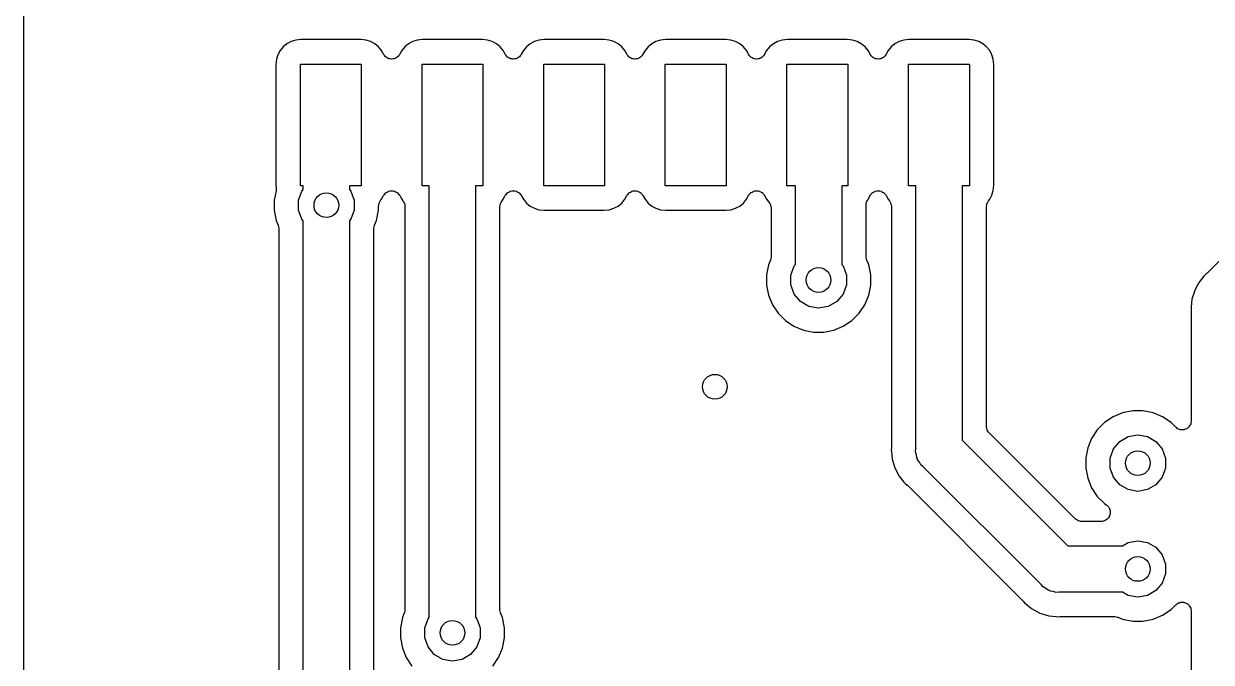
# Model space of a CAD drawing. Extents: x 91.4 to 190.2, y -113.9 to -59.9.
# Drawn here: x 91.39 to 110.92, y -89.6 to -79.11 of the extents above; entities that cross this region are included whole.
import ezdxf

# ---------------------------------------------------------------- set-up
doc = ezdxf.new("R2010")
doc.units = 0
doc.header["$MEASUREMENT"] = 0
doc.layers.add('BLACK', color=7, linetype='CONTINUOUS')

msp = doc.modelspace()

# ---------------------------------------------------------------- linework, layer by layer
at = {"layer": 'BLACK', "linetype": 'CONTINUOUS'}
for p, q in [((91.39, -94.1997), (91.39, -60.87)), ((95.7167, -79.4358), (95.6558, -79.4858)), ((95.7862, -79.3987), (95.7167, -79.4358)), ((95.8616, -79.3758), (95.7862, -79.3987)), ((95.9474, -79.3673), (95.8616, -79.3758)), ((96.9326, -79.3673), (95.9474, -79.3673)), ((97.0184, -79.3758), (96.9326, -79.3673)), ((97.0938, -79.3987), (97.0184, -79.3758)), ((97.1633, -79.4358), (97.0938, -79.3987)), ((97.2242, -79.4858), (97.1633, -79.4358)), ((97.7167, -79.4358), (97.6558, -79.4858)), ((97.7862, -79.3987), (97.7167, -79.4358)), ((97.8616, -79.3758), (97.7862, -79.3987)), ((97.9474, -79.3673), (97.8616, -79.3758)), ((98.9326, -79.3673), (97.9474, -79.3673)), ((99.0184, -79.3758), (98.9326, -79.3673)), ((99.0938, -79.3987), (99.0184, -79.3758)), ((99.1633, -79.4358), (99.0938, -79.3987)), ((99.2242, -79.4858), (99.1633, -79.4358)), ((99.7167, -79.4358), (99.6558, -79.4858)), ((99.7862, -79.3987), (99.7167, -79.4358)), ((99.8616, -79.3758), (99.7862, -79.3987)), ((99.9474, -79.3673), (99.8616, -79.3758)), ((100.933, -79.3673), (99.9474, -79.3673)), ((101.018, -79.3758), (100.933, -79.3673)), ((101.094, -79.3987), (101.018, -79.3758)), ((101.163, -79.4358), (101.094, -79.3987)), ((101.224, -79.4858), (101.163, -79.4358)), ((101.717, -79.4358), (101.656, -79.4858)), ((101.786, -79.3987), (101.717, -79.4358)), ((101.862, -79.3758), (101.786, -79.3987)), ((101.947, -79.3673), (101.862, -79.3758)), ((102.933, -79.3673), (101.947, -79.3673)), ((103.018, -79.3758), (102.933, -79.3673)), ((103.094, -79.3987), (103.018, -79.3758)), ((103.163, -79.4358), (103.094, -79.3987)), ((103.224, -79.4858), (103.163, -79.4358)), ((103.717, -79.4358), (103.656, -79.4858)), ((103.786, -79.3987), (103.717, -79.4358)), ((103.862, -79.3758), (103.786, -79.3987)), ((103.947, -79.3673), (103.862, -79.3758)), ((104.933, -79.3673), (103.947, -79.3673)), ((105.018, -79.3758), (104.933, -79.3673)), ((105.094, -79.3987), (105.018, -79.3758)), ((105.163, -79.4358), (105.094, -79.3987)), ((105.224, -79.4858), (105.163, -79.4358)), ((105.717, -79.4358), (105.656, -79.4858)), ((105.786, -79.3987), (105.717, -79.4358)), ((105.862, -79.3758), (105.786, -79.3987)), ((105.947, -79.3673), (105.862, -79.3758)), ((106.933, -79.3673), (105.947, -79.3673)), ((107.018, -79.3758), (106.933, -79.3673)), ((107.094, -79.3987), (107.018, -79.3758)), ((107.163, -79.4358), (107.094, -79.3987)), ((107.224, -79.4858), (107.163, -79.4358)), ((95.5687, -79.6162), (95.5458, -79.6916)), ((95.6058, -79.5467), (95.5687, -79.6162)), ((95.6558, -79.4858), (95.6058, -79.5467)), ((97.2742, -79.5467), (97.2242, -79.4858)), ((97.3077, -79.6094), (97.2742, -79.5467)), ((97.3108, -79.6133), (97.3077, -79.6094)), ((97.3126, -79.6179), (97.3108, -79.6133)), ((97.3268, -79.6337), (97.3126, -79.6179)), ((97.3399, -79.6504), (97.3268, -79.6337)), ((97.3441, -79.653), (97.3399, -79.6504)), ((97.3474, -79.6567), (97.3441, -79.653)), ((97.3661, -79.6667), (97.3474, -79.6567)), ((97.3841, -79.6779), (97.3661, -79.6667)), ((97.5139, -79.6667), (97.4959, -79.6779)), ((97.5326, -79.6567), (97.5139, -79.6667)), ((97.5359, -79.653), (97.5326, -79.6567)), ((97.5401, -79.6504), (97.5359, -79.653)), ((97.5532, -79.6337), (97.5401, -79.6504)), ((97.5674, -79.6179), (97.5532, -79.6337)), ((97.5692, -79.6133), (97.5674, -79.6179)), ((97.5723, -79.6094), (97.5692, -79.6133)), ((97.6058, -79.5467), (97.5723, -79.6094)), ((97.6558, -79.4858), (97.6058, -79.5467)), ((99.2742, -79.5467), (99.2242, -79.4858)), ((99.3077, -79.6094), (99.2742, -79.5467)), ((99.3108, -79.6133), (99.3077, -79.6094)), ((99.3126, -79.6179), (99.3108, -79.6133)), ((99.3268, -79.6337), (99.3126, -79.6179)), ((99.3399, -79.6504), (99.3268, -79.6337)), ((99.3441, -79.653), (99.3399, -79.6504)), ((99.3474, -79.6567), (99.3441, -79.653)), ((99.3661, -79.6667), (99.3474, -79.6567)), ((99.3841, -79.6779), (99.3661, -79.6667)), ((99.5139, -79.6667), (99.4959, -79.6779)), ((99.5326, -79.6567), (99.5139, -79.6667)), ((99.5359, -79.653), (99.5326, -79.6567)), ((99.5401, -79.6504), (99.5359, -79.653)), ((99.5532, -79.6337), (99.5401, -79.6504)), ((99.5674, -79.6179), (99.5532, -79.6337)), ((99.5692, -79.6133), (99.5674, -79.6179)), ((99.5723, -79.6094), (99.5692, -79.6133)), ((99.6058, -79.5467), (99.5723, -79.6094)), ((99.6558, -79.4858), (99.6058, -79.5467)), ((101.274, -79.5467), (101.224, -79.4858)), ((101.308, -79.6094), (101.274, -79.5467)), ((101.311, -79.6133), (101.308, -79.6094)), ((101.313, -79.6179), (101.311, -79.6133)), ((101.327, -79.6337), (101.313, -79.6179)), ((101.34, -79.6504), (101.327, -79.6337)), ((101.344, -79.653), (101.34, -79.6504)), ((101.347, -79.6567), (101.344, -79.653)), ((101.366, -79.6667), (101.347, -79.6567)), ((101.384, -79.6779), (101.366, -79.6667)), ((101.514, -79.6667), (101.496, -79.6779)), ((101.533, -79.6567), (101.514, -79.6667)), ((101.536, -79.653), (101.533, -79.6567)), ((101.54, -79.6504), (101.536, -79.653)), ((101.553, -79.6337), (101.54, -79.6504)), ((101.567, -79.6179), (101.553, -79.6337)), ((101.569, -79.6133), (101.567, -79.6179)), ((101.572, -79.6094), (101.569, -79.6133)), ((101.606, -79.5467), (101.572, -79.6094)), ((101.656, -79.4858), (101.606, -79.5467)), ((103.274, -79.5467), (103.224, -79.4858)), ((103.308, -79.6094), (103.274, -79.5467)), ((103.311, -79.6133), (103.308, -79.6094)), ((103.313, -79.6179), (103.311, -79.6133)), ((103.327, -79.6337), (103.313, -79.6179)), ((103.34, -79.6504), (103.327, -79.6337)), ((103.344, -79.653), (103.34, -79.6504)), ((103.347, -79.6567), (103.344, -79.653)), ((103.366, -79.6667), (103.347, -79.6567)), ((103.384, -79.6779), (103.366, -79.6667)), ((103.514, -79.6667), (103.496, -79.6779)), ((103.533, -79.6567), (103.514, -79.6667)), ((103.536, -79.653), (103.533, -79.6567)), ((103.54, -79.6504), (103.536, -79.653)), ((103.553, -79.6337), (103.54, -79.6504)), ((103.567, -79.6179), (103.553, -79.6337)), ((103.569, -79.6133), (103.567, -79.6179)), ((103.572, -79.6094), (103.569, -79.6133)), ((103.606, -79.5467), (103.572, -79.6094)), ((103.656, -79.4858), (103.606, -79.5467)), ((105.274, -79.5467), (105.224, -79.4858)), ((105.308, -79.6094), (105.274, -79.5467)), ((105.311, -79.6133), (105.308, -79.6094)), ((105.313, -79.6179), (105.311, -79.6133)), ((105.327, -79.6337), (105.313, -79.6179)), ((105.34, -79.6504), (105.327, -79.6337)), ((105.344, -79.653), (105.34, -79.6504)), ((105.347, -79.6567), (105.344, -79.653)), ((105.366, -79.6667), (105.347, -79.6567)), ((105.384, -79.6779), (105.366, -79.6667)), ((105.514, -79.6667), (105.496, -79.6779)), ((105.533, -79.6567), (105.514, -79.6667)), ((105.536, -79.653), (105.533, -79.6567)), ((105.54, -79.6504), (105.536, -79.653)), ((105.553, -79.6337), (105.54, -79.6504)), ((105.567, -79.6179), (105.553, -79.6337)), ((105.569, -79.6133), (105.567, -79.6179)), ((105.572, -79.6094), (105.569, -79.6133)), ((105.606, -79.5467), (105.572, -79.6094)), ((105.656, -79.4858), (105.606, -79.5467)), ((107.274, -79.5467), (107.224, -79.4858)), ((107.311, -79.6162), (107.274, -79.5467)), ((107.334, -79.6916), (107.311, -79.6162)), ((95.5458, -79.6916), (95.5373, -79.7774)), ((95.5373, -79.7774), (95.5373, -81.7626)), ((95.94, -81.77), (95.94, -79.77)), ((95.94, -79.77), (96.94, -79.77)), ((96.94, -79.77), (96.94, -81.77)), ((97.389, -79.6789), (97.3841, -79.6779)), ((97.3933, -79.6812), (97.389, -79.6789)), ((97.4143, -79.6842), (97.3933, -79.6812)), ((97.4351, -79.6886), (97.4143, -79.6842)), ((97.44, -79.6879), (97.4351, -79.6886)), ((97.4449, -79.6886), (97.44, -79.6879)), ((97.4657, -79.6842), (97.4449, -79.6886)), ((97.4867, -79.6812), (97.4657, -79.6842)), ((97.491, -79.6789), (97.4867, -79.6812)), ((97.4959, -79.6779), (97.491, -79.6789)), ((97.94, -81.77), (97.94, -79.77)), ((97.94, -79.77), (98.94, -79.77)), ((98.94, -79.77), (98.94, -81.77)), ((99.389, -79.6789), (99.3841, -79.6779)), ((99.3933, -79.6812), (99.389, -79.6789)), ((99.4143, -79.6842), (99.3933, -79.6812)), ((99.4351, -79.6886), (99.4143, -79.6842)), ((99.44, -79.6879), (99.4351, -79.6886)), ((99.4449, -79.6886), (99.44, -79.6879)), ((99.4657, -79.6842), (99.4449, -79.6886)), ((99.4867, -79.6812), (99.4657, -79.6842)), ((99.491, -79.6789), (99.4867, -79.6812)), ((99.4959, -79.6779), (99.491, -79.6789)), ((99.94, -81.77), (99.94, -79.77)), ((99.94, -79.77), (100.94, -79.77)), ((100.94, -79.77), (100.94, -81.77)), ((101.389, -79.6789), (101.384, -79.6779)), ((101.393, -79.6812), (101.389, -79.6789)), ((101.414, -79.6842), (101.393, -79.6812)), ((101.435, -79.6886), (101.414, -79.6842)), ((101.44, -79.6879), (101.435, -79.6886)), ((101.445, -79.6886), (101.44, -79.6879)), ((101.466, -79.6842), (101.445, -79.6886)), ((101.487, -79.6812), (101.466, -79.6842)), ((101.491, -79.6789), (101.487, -79.6812)), ((101.496, -79.6779), (101.491, -79.6789)), ((101.94, -81.77), (101.94, -79.77)), ((101.94, -79.77), (102.94, -79.77)), ((102.94, -79.77), (102.94, -81.77)), ((103.389, -79.6789), (103.384, -79.6779)), ((103.393, -79.6812), (103.389, -79.6789)), ((103.414, -79.6842), (103.393, -79.6812)), ((103.435, -79.6886), (103.414, -79.6842)), ((103.44, -79.6879), (103.435, -79.6886)), ((103.445, -79.6886), (103.44, -79.6879)), ((103.466, -79.6842), (103.445, -79.6886)), ((103.487, -79.6812), (103.466, -79.6842)), ((103.491, -79.6789), (103.487, -79.6812)), ((103.496, -79.6779), (103.491, -79.6789)), ((103.94, -81.77), (103.94, -79.77)), ((103.94, -79.77), (104.94, -79.77)), ((104.94, -79.77), (104.94, -81.77)), ((105.389, -79.6789), (105.384, -79.6779)), ((105.393, -79.6812), (105.389, -79.6789)), ((105.414, -79.6842), (105.393, -79.6812)), ((105.435, -79.6886), (105.414, -79.6842)), ((105.44, -79.6879), (105.435, -79.6886)), ((105.445, -79.6886), (105.44, -79.6879)), ((105.466, -79.6842), (105.445, -79.6886)), ((105.487, -79.6812), (105.466, -79.6842)), ((105.491, -79.6789), (105.487, -79.6812)), ((105.496, -79.6779), (105.491, -79.6789)), ((105.94, -81.77), (105.94, -79.77)), ((105.94, -79.77), (106.94, -79.77)), ((106.94, -79.77), (106.94, -81.77)), ((107.343, -79.7774), (107.334, -79.6916)), ((107.343, -81.7626), (107.343, -79.7774)), ((114.145, -79.9104), (110.85, -83.2054)), ((95.5373, -81.7626), (95.5418, -81.8078)), ((95.5418, -81.8078), (95.5401, -81.8298)), ((95.9852, -81.77), (95.94, -81.77)), ((95.9852, -81.8328), (95.9852, -81.77)), ((96.94, -81.77), (96.7472, -81.77)), ((96.7472, -81.77), (96.7472, -81.8328)), ((98.059, -81.77), (97.94, -81.77)), ((98.059, -88.8628), (98.059, -81.77)), ((98.94, -81.77), (98.821, -81.77)), ((98.821, -81.77), (98.821, -88.8628)), ((100.94, -81.77), (99.94, -81.77)), ((102.94, -81.77), (101.94, -81.77)), ((104.079, -81.77), (103.94, -81.77)), ((104.079, -83.0628), (104.079, -81.77)), ((104.94, -81.77), (104.841, -81.77)), ((104.841, -81.77), (104.841, -83.0628)), ((106.059, -81.77), (105.94, -81.77)), ((106.059, -86.0934), (106.059, -81.77)), ((106.94, -81.77), (106.821, -81.77)), ((106.821, -81.77), (106.821, -85.9522)), ((107.334, -81.8484), (107.343, -81.7626)), ((95.5396, -81.8518), (95.509, -82.0056)), ((95.509, -82.0056), (95.509, -82.1744)), ((95.5401, -81.8298), (95.5396, -81.8518)), ((95.909, -82.0094), (95.9642, -81.8579)), ((95.909, -82.1706), (95.909, -82.0094)), ((95.9642, -81.8579), (95.9852, -81.8328)), ((96.7472, -81.8328), (96.7683, -81.8579)), ((96.7683, -81.8579), (96.8234, -82.0094)), ((96.8234, -82.0094), (96.8234, -82.1706)), ((97.2451, -82.0357), (97.2575, -82.0137)), ((97.2575, -82.0137), (97.2742, -81.9933)), ((97.2742, -81.9933), (97.3077, -81.9306)), ((97.3077, -81.9306), (97.3108, -81.9267)), ((97.3108, -81.9267), (97.3126, -81.9221)), ((97.3126, -81.9221), (97.3268, -81.9063)), ((97.3268, -81.9063), (97.3399, -81.8896)), ((97.3399, -81.8896), (97.3441, -81.887)), ((97.3441, -81.887), (97.3474, -81.8833)), ((97.3474, -81.8833), (97.3661, -81.8733)), ((97.3661, -81.8733), (97.3841, -81.8621)), ((97.3841, -81.8621), (97.389, -81.8611)), ((97.389, -81.8611), (97.3933, -81.8588)), ((97.3933, -81.8588), (97.4143, -81.8558)), ((97.4143, -81.8558), (97.4351, -81.8514)), ((97.4351, -81.8514), (97.44, -81.8521)), ((97.44, -81.8521), (97.4449, -81.8514)), ((97.4449, -81.8514), (97.4657, -81.8558)), ((97.4657, -81.8558), (97.4867, -81.8588)), ((97.4867, -81.8588), (97.491, -81.8611)), ((97.491, -81.8611), (97.4959, -81.8621)), ((97.4959, -81.8621), (97.5139, -81.8733)), ((97.5139, -81.8733), (97.5326, -81.8833)), ((97.5326, -81.8833), (97.5359, -81.887)), ((97.5359, -81.887), (97.5401, -81.8896)), ((97.5401, -81.8896), (97.5532, -81.9063)), ((97.5532, -81.9063), (97.5674, -81.9221)), ((97.5674, -81.9221), (97.5692, -81.9267)), ((97.5692, -81.9267), (97.5723, -81.9306)), ((97.5723, -81.9306), (97.6058, -81.9933)), ((97.6058, -81.9933), (97.625, -82.0166)), ((99.255, -82.0166), (99.2742, -81.9933)), ((99.2742, -81.9933), (99.3077, -81.9306)), ((99.3077, -81.9306), (99.3108, -81.9267)), ((99.3108, -81.9267), (99.3126, -81.9221)), ((99.3126, -81.9221), (99.3268, -81.9063)), ((99.3268, -81.9063), (99.3399, -81.8896)), ((99.3399, -81.8896), (99.3441, -81.887)), ((99.3441, -81.887), (99.3474, -81.8833)), ((99.3474, -81.8833), (99.3661, -81.8733)), ((99.3661, -81.8733), (99.3841, -81.8621)), ((99.3841, -81.8621), (99.389, -81.8611)), ((99.389, -81.8611), (99.3933, -81.8588)), ((99.3933, -81.8588), (99.4143, -81.8558)), ((99.4143, -81.8558), (99.4351, -81.8514)), ((99.4351, -81.8514), (99.44, -81.8521)), ((99.44, -81.8521), (99.4449, -81.8514)), ((99.4449, -81.8514), (99.4657, -81.8558)), ((99.4657, -81.8558), (99.4867, -81.8588)), ((99.4867, -81.8588), (99.491, -81.8611)), ((99.491, -81.8611), (99.4959, -81.8621)), ((99.4959, -81.8621), (99.5139, -81.8733)), ((99.5139, -81.8733), (99.5326, -81.8833)), ((99.5326, -81.8833), (99.5359, -81.887)), ((99.5359, -81.887), (99.5401, -81.8896)), ((99.5401, -81.8896), (99.5532, -81.9063)), ((99.5532, -81.9063), (99.5674, -81.9221)), ((99.5674, -81.9221), (99.5692, -81.9267)), ((99.5692, -81.9267), (99.5723, -81.9306)), ((99.5723, -81.9306), (99.6058, -81.9933)), ((99.6058, -81.9933), (99.6558, -82.0542)), ((101.224, -82.0542), (101.274, -81.9933)), ((101.274, -81.9933), (101.308, -81.9306)), ((101.308, -81.9306), (101.311, -81.9267)), ((101.311, -81.9267), (101.313, -81.9221)), ((101.313, -81.9221), (101.327, -81.9063)), ((101.327, -81.9063), (101.34, -81.8896)), ((101.34, -81.8896), (101.344, -81.887)), ((101.344, -81.887), (101.347, -81.8833)), ((101.347, -81.8833), (101.366, -81.8733)), ((101.366, -81.8733), (101.384, -81.8621)), ((101.384, -81.8621), (101.389, -81.8611)), ((101.389, -81.8611), (101.393, -81.8588)), ((101.393, -81.8588), (101.414, -81.8558)), ((101.414, -81.8558), (101.435, -81.8514)), ((101.435, -81.8514), (101.44, -81.8521)), ((101.44, -81.8521), (101.445, -81.8514)), ((101.445, -81.8514), (101.466, -81.8558)), ((101.466, -81.8558), (101.487, -81.8588)), ((101.487, -81.8588), (101.491, -81.8611)), ((101.491, -81.8611), (101.496, -81.8621)), ((101.496, -81.8621), (101.514, -81.8733)), ((101.514, -81.8733), (101.533, -81.8833)), ((101.533, -81.8833), (101.536, -81.887)), ((101.536, -81.887), (101.54, -81.8896)), ((101.54, -81.8896), (101.553, -81.9063)), ((101.553, -81.9063), (101.567, -81.9221)), ((101.567, -81.9221), (101.569, -81.9267)), ((101.569, -81.9267), (101.572, -81.9306)), ((101.572, -81.9306), (101.606, -81.9933)), ((101.606, -81.9933), (101.656, -82.0542)), ((103.224, -82.0542), (103.274, -81.9933)), ((103.274, -81.9933), (103.308, -81.9306)), ((103.308, -81.9306), (103.311, -81.9267)), ((103.311, -81.9267), (103.313, -81.9221)), ((103.313, -81.9221), (103.327, -81.9063)), ((103.327, -81.9063), (103.34, -81.8896)), ((103.34, -81.8896), (103.344, -81.887)), ((103.344, -81.887), (103.347, -81.8833)), ((103.347, -81.8833), (103.366, -81.8733)), ((103.366, -81.8733), (103.384, -81.8621)), ((103.384, -81.8621), (103.389, -81.8611)), ((103.389, -81.8611), (103.393, -81.8588)), ((103.393, -81.8588), (103.414, -81.8558)), ((103.414, -81.8558), (103.435, -81.8514)), ((103.435, -81.8514), (103.44, -81.8521)), ((103.44, -81.8521), (103.445, -81.8514)), ((103.445, -81.8514), (103.466, -81.8558)), ((103.466, -81.8558), (103.487, -81.8588)), ((103.487, -81.8588), (103.491, -81.8611)), ((103.491, -81.8611), (103.496, -81.8621)), ((103.496, -81.8621), (103.514, -81.8733)), ((103.514, -81.8733), (103.533, -81.8833)), ((103.533, -81.8833), (103.536, -81.887)), ((103.536, -81.887), (103.54, -81.8896)), ((103.54, -81.8896), (103.553, -81.9063)), ((103.553, -81.9063), (103.567, -81.9221)), ((103.567, -81.9221), (103.569, -81.9267)), ((103.569, -81.9267), (103.572, -81.9306)), ((103.572, -81.9306), (103.606, -81.9933)), ((103.606, -81.9933), (103.645, -82.041)), ((105.25, -82.0361), (105.263, -82.0143)), ((105.263, -82.0143), (105.269, -82.0027)), ((105.269, -82.0027), (105.308, -81.9306)), ((105.308, -81.9306), (105.311, -81.9267)), ((105.311, -81.9267), (105.313, -81.9221)), ((105.313, -81.9221), (105.327, -81.9063)), ((105.327, -81.9063), (105.34, -81.8896)), ((105.34, -81.8896), (105.344, -81.887)), ((105.344, -81.887), (105.347, -81.8833)), ((105.347, -81.8833), (105.366, -81.8733)), ((105.366, -81.8733), (105.384, -81.8621)), ((105.384, -81.8621), (105.389, -81.8611)), ((105.389, -81.8611), (105.393, -81.8588)), ((105.393, -81.8588), (105.414, -81.8558)), ((105.414, -81.8558), (105.435, -81.8514)), ((105.435, -81.8514), (105.44, -81.8521)), ((105.44, -81.8521), (105.445, -81.8514)), ((105.445, -81.8514), (105.466, -81.8558)), ((105.466, -81.8558), (105.487, -81.8588)), ((105.487, -81.8588), (105.491, -81.8611)), ((105.491, -81.8611), (105.496, -81.8621)), ((105.496, -81.8621), (105.514, -81.8733)), ((105.514, -81.8733), (105.533, -81.8833)), ((105.533, -81.8833), (105.536, -81.887)), ((105.536, -81.887), (105.54, -81.8896)), ((105.54, -81.8896), (105.553, -81.9063)), ((105.553, -81.9063), (105.567, -81.9221)), ((105.567, -81.9221), (105.569, -81.9267)), ((105.569, -81.9267), (105.572, -81.9306)), ((105.572, -81.9306), (105.606, -81.9933)), ((105.606, -81.9933), (105.625, -82.0166)), ((107.255, -82.0166), (107.274, -81.9933)), ((107.274, -81.9933), (107.311, -81.9238)), ((107.311, -81.9238), (107.334, -81.8484)), ((95.509, -82.1744), (95.542, -82.34)), ((95.9642, -82.3221), (95.909, -82.1706)), ((96.8234, -82.1706), (96.7683, -82.3221)), ((97.1905, -82.34), (97.2234, -82.1744)), ((97.2234, -82.1088), (97.2278, -82.084)), ((97.2234, -82.1744), (97.2234, -82.1088)), ((97.2278, -82.084), (97.2319, -82.0591)), ((97.2319, -82.0591), (97.2323, -82.0583)), ((97.2323, -82.0583), (97.2325, -82.0575)), ((97.2325, -82.0575), (97.2451, -82.0357)), ((97.625, -82.0166), (97.6373, -82.0386)), ((97.6373, -82.0386), (97.65, -82.0605)), ((97.65, -82.0605), (97.6501, -82.0613)), ((97.6501, -82.0613), (97.6505, -82.062)), ((97.6505, -82.062), (97.6546, -82.0869)), ((97.6546, -82.0869), (97.659, -82.1118)), ((97.659, -82.1118), (97.659, -88.7357)), ((99.221, -82.1118), (99.2254, -82.0869)), ((99.221, -88.7357), (99.221, -82.1118)), ((99.2254, -82.0869), (99.2295, -82.062)), ((99.2295, -82.062), (99.2299, -82.0613)), ((99.2299, -82.0613), (99.23, -82.0605)), ((99.23, -82.0605), (99.2427, -82.0386)), ((99.2427, -82.0386), (99.255, -82.0166)), ((99.6558, -82.0542), (99.7167, -82.1042)), ((99.7167, -82.1042), (99.7862, -82.1413)), ((99.7862, -82.1413), (99.8616, -82.1642)), ((99.8616, -82.1642), (99.9474, -82.1727)), ((99.9474, -82.1727), (100.933, -82.1727)), ((100.933, -82.1727), (101.018, -82.1642)), ((101.018, -82.1642), (101.094, -82.1413)), ((101.094, -82.1413), (101.163, -82.1042)), ((101.163, -82.1042), (101.224, -82.0542)), ((101.656, -82.0542), (101.717, -82.1042)), ((101.717, -82.1042), (101.786, -82.1413)), ((101.786, -82.1413), (101.862, -82.1642)), ((101.862, -82.1642), (101.947, -82.1727)), ((101.947, -82.1727), (102.933, -82.1727)), ((102.933, -82.1727), (103.018, -82.1642)), ((103.018, -82.1642), (103.094, -82.1413)), ((103.094, -82.1413), (103.163, -82.1042)), ((103.163, -82.1042), (103.224, -82.0542)), ((103.645, -82.041), (103.657, -82.063)), ((103.657, -82.063), (103.67, -82.0849)), ((103.67, -82.0849), (103.67, -82.0857)), ((103.67, -82.0857), (103.671, -82.0864)), ((103.671, -82.0864), (103.675, -82.1113)), ((103.675, -82.1113), (103.679, -82.1362)), ((103.679, -82.1362), (103.679, -82.9357)), ((105.241, -82.0874), (105.245, -82.0626)), ((105.241, -82.9357), (105.241, -82.0874)), ((105.245, -82.0626), (105.249, -82.0377)), ((105.249, -82.0377), (105.25, -82.0369)), ((105.25, -82.0369), (105.25, -82.0361)), ((105.625, -82.0166), (105.637, -82.0386)), ((105.637, -82.0386), (105.65, -82.0605)), ((105.65, -82.0605), (105.65, -82.0613)), ((105.65, -82.0613), (105.651, -82.062)), ((105.651, -82.062), (105.655, -82.0869)), ((105.655, -82.0869), (105.659, -82.1118)), ((105.659, -82.1118), (105.659, -86.0643)), ((107.221, -82.1118), (107.225, -82.0869)), ((107.221, -85.7244), (107.221, -82.1118)), ((107.225, -82.0869), (107.229, -82.062)), ((107.229, -82.062), (107.23, -82.0613)), ((107.23, -82.0605), (107.243, -82.0386)), ((107.23, -82.0613), (107.23, -82.0605)), ((107.243, -82.0386), (107.255, -82.0166)), ((95.542, -82.34), (95.5738, -82.4169)), ((95.9852, -82.3472), (95.9642, -82.3221)), ((95.9852, -92.789), (95.9852, -82.3472)), ((96.7683, -82.3221), (96.7472, -82.3472)), ((96.7472, -82.3472), (96.7472, -92.789)), ((97.1587, -82.4169), (97.1905, -82.34)), ((95.5738, -82.4169), (95.5745, -82.4201)), ((95.5745, -82.4201), (95.5762, -82.423)), ((95.5762, -82.423), (95.5802, -82.4455)), ((95.5802, -82.4455), (95.5851, -82.4678)), ((95.5851, -82.4678), (95.5847, -82.471)), ((95.5847, -82.471), (95.5852, -82.4743)), ((95.5852, -82.4743), (95.5852, -92.239)), ((97.1472, -82.4743), (97.1478, -82.471)), ((97.1472, -92.239), (97.1472, -82.4743)), ((97.1474, -82.4678), (97.1523, -82.4455)), ((97.1478, -82.471), (97.1474, -82.4678)), ((97.1523, -82.4455), (97.1563, -82.423)), ((97.1563, -82.423), (97.1579, -82.4201)), ((97.1579, -82.4201), (97.1587, -82.4169)), ((103.67, -82.987), (103.668, -82.9899)), ((103.668, -82.9899), (103.668, -82.9931)), ((103.674, -82.9645), (103.67, -82.987)), ((103.679, -82.9422), (103.674, -82.9645)), ((103.679, -82.9357), (103.678, -82.939)), ((103.678, -82.939), (103.679, -82.9422)), ((105.242, -82.939), (105.241, -82.9357)), ((105.241, -82.9422), (105.242, -82.939)), ((105.246, -82.9645), (105.241, -82.9422)), ((105.25, -82.987), (105.246, -82.9645)), ((105.252, -82.9899), (105.25, -82.987)), ((105.252, -82.9931), (105.252, -82.9899)), ((103.636, -83.07), (103.603, -83.2356)), ((103.668, -82.9931), (103.636, -83.07)), ((104.003, -83.2394), (104.058, -83.0879)), ((104.058, -83.0879), (104.079, -83.0628)), ((104.841, -83.0628), (104.862, -83.0879)), ((104.862, -83.0879), (104.917, -83.2394)), ((105.284, -83.07), (105.252, -82.9931)), ((105.317, -83.2356), (105.284, -83.07)), ((103.603, -83.2356), (103.603, -83.4044)), ((104.003, -83.4006), (104.003, -83.2394)), ((104.917, -83.2394), (104.917, -83.4006)), ((105.317, -83.4044), (105.317, -83.2356)), ((110.717, -83.354), (110.663, -83.4552)), ((110.795, -83.2592), (110.717, -83.354)), ((110.815, -83.2351), (110.795, -83.2592)), ((110.795, -83.2592), (110.795, -83.2592)), ((110.839, -83.2153), (110.815, -83.2351)), ((110.844, -83.2097), (110.839, -83.2153)), ((110.85, -83.2054), (110.844, -83.2097)), ((103.603, -83.4044), (103.636, -83.57)), ((103.636, -83.57), (103.7, -83.726)), ((104.058, -83.5521), (104.003, -83.4006)), ((104.162, -83.6756), (104.058, -83.5521)), ((104.862, -83.5521), (104.758, -83.6756)), ((104.917, -83.4006), (104.862, -83.5521)), ((105.22, -83.726), (105.284, -83.57)), ((105.284, -83.57), (105.317, -83.4044)), ((110.645, -83.4897), (110.6, -83.6369)), ((110.663, -83.4552), (110.645, -83.4897)), ((110.663, -83.4552), (110.663, -83.4552)), ((103.7, -83.726), (103.794, -83.8664)), ((104.301, -83.7563), (104.162, -83.6756)), ((104.46, -83.7843), (104.301, -83.7563)), ((104.619, -83.7563), (104.46, -83.7843)), ((104.758, -83.6756), (104.619, -83.7563)), ((105.126, -83.8664), (105.22, -83.726)), ((110.588, -83.759), (110.585, -83.79)), ((110.6, -83.6369), (110.588, -83.759)), ((110.588, -83.759), (110.588, -83.759)), ((110.588, -83.759), (110.588, -83.759)), ((103.794, -83.8664), (103.914, -83.9858)), ((105.006, -83.9858), (105.126, -83.8664)), ((110.585, -83.79), (110.588, -83.821)), ((110.588, -83.821), (110.588, -83.8284)), ((110.588, -83.8284), (110.589, -83.8357)), ((110.589, -83.8357), (110.589, -85.6346)), ((103.914, -83.9858), (104.054, -84.0796)), ((104.054, -84.0796), (104.21, -84.1443)), ((104.21, -84.1443), (104.376, -84.1772)), ((104.544, -84.1772), (104.71, -84.1443)), ((104.71, -84.1443), (104.866, -84.0796)), ((104.866, -84.0796), (105.006, -83.9858)), ((104.376, -84.1772), (104.544, -84.1772)), ((109.46, -85.5057), (109.304, -85.5704)), ((109.626, -85.4728), (109.46, -85.5057)), ((109.794, -85.4728), (109.626, -85.4728)), ((109.96, -85.5057), (109.794, -85.4728)), ((110.116, -85.5704), (109.96, -85.5057)), ((107.222, -85.7309), (107.221, -85.7244)), ((109.164, -85.6642), (109.044, -85.7836)), ((109.304, -85.5704), (109.164, -85.6642)), ((110.256, -85.6642), (110.116, -85.5704)), ((110.333, -85.7407), (110.256, -85.6642)), ((110.557, -85.7253), (110.554, -85.731)), ((110.562, -85.7206), (110.557, -85.7253)), ((110.57, -85.7029), (110.562, -85.7206)), ((110.58, -85.6859), (110.57, -85.7029)), ((110.581, -85.6794), (110.58, -85.6859)), ((110.584, -85.6734), (110.581, -85.6794)), ((110.586, -85.6539), (110.584, -85.6734)), ((110.589, -85.6346), (110.586, -85.6539)), ((107.222, -85.7374), (107.222, -85.7309)), ((107.227, -85.7564), (107.222, -85.7374)), ((107.23, -85.7757), (107.227, -85.7564)), ((107.233, -85.7814), (107.23, -85.7757)), ((107.235, -85.7878), (107.233, -85.7814)), ((107.246, -85.8038), (107.235, -85.7878)), ((107.256, -85.8208), (107.246, -85.8038)), ((107.261, -85.825), (107.256, -85.8208)), ((107.265, -85.8304), (107.261, -85.825)), ((108.68, -87.2451), (107.265, -85.8304)), ((109.044, -85.7836), (108.95, -85.924)), ((109.412, -85.9744), (109.551, -85.8937)), ((109.551, -85.8937), (109.71, -85.8657)), ((109.71, -85.8657), (109.869, -85.8937)), ((109.869, -85.8937), (110.008, -85.9744)), ((110.349, -85.7519), (110.333, -85.7407)), ((110.364, -85.7645), (110.349, -85.7519)), ((110.37, -85.7668), (110.364, -85.7645)), ((110.376, -85.7706), (110.37, -85.7668)), ((110.395, -85.7756), (110.376, -85.7706)), ((110.413, -85.7823), (110.395, -85.7756)), ((110.42, -85.7823), (110.413, -85.7823)), ((110.426, -85.784), (110.42, -85.7823)), ((110.445, -85.7823), (110.426, -85.784)), ((110.465, -85.7823), (110.445, -85.7823)), ((110.471, -85.7801), (110.465, -85.7823)), ((110.478, -85.7795), (110.471, -85.7801)), ((110.496, -85.7712), (110.478, -85.7795)), ((110.514, -85.7645), (110.496, -85.7712)), ((110.519, -85.7603), (110.514, -85.7645)), ((110.525, -85.7575), (110.519, -85.7603)), ((110.539, -85.7436), (110.525, -85.7575)), ((110.554, -85.731), (110.539, -85.7436)), ((105.658, -86.079), (105.655, -86.11)), ((105.655, -86.11), (105.658, -86.141)), ((105.659, -86.0643), (105.658, -86.0716)), ((105.658, -86.0716), (105.658, -86.079)), ((106.055, -86.1437), (106.059, -86.0934)), ((106.821, -85.9522), (108.558, -87.689)), ((108.886, -86.08), (108.853, -86.2456)), ((108.95, -85.924), (108.886, -86.08)), ((109.253, -86.2494), (109.308, -86.0979)), ((109.308, -86.0979), (109.412, -85.9744)), ((110.008, -85.9744), (110.112, -86.0979)), ((110.112, -86.0979), (110.167, -86.2494)), ((105.658, -86.141), (105.67, -86.2631)), ((105.67, -86.2631), (105.715, -86.4103)), ((106.068, -86.1926), (106.055, -86.1437)), ((106.076, -86.2423), (106.068, -86.1926)), ((106.085, -86.2571), (106.076, -86.2423)), ((106.089, -86.2735), (106.085, -86.2571)), ((106.118, -86.3149), (106.089, -86.2735)), ((108.853, -86.2456), (108.853, -86.4144)), ((109.253, -86.4106), (109.253, -86.2494)), ((110.167, -86.2494), (110.167, -86.4106)), ((105.715, -86.4103), (105.787, -86.546)), ((106.144, -86.3587), (106.118, -86.3149)), ((106.182, -86.3912), (106.144, -86.3587)), ((108.119, -88.3276), (106.182, -86.3912)), ((108.853, -86.4144), (108.886, -86.58)), ((109.308, -86.5621), (109.253, -86.4106)), ((110.167, -86.4106), (110.112, -86.5621)), ((105.787, -86.546), (105.865, -86.6408)), ((105.865, -86.6408), (105.865, -86.6408)), ((105.865, -86.6408), (105.885, -86.6649)), ((105.885, -86.6649), (105.909, -86.6847)), ((105.909, -86.6847), (105.914, -86.6903)), ((105.914, -86.6903), (105.92, -86.6946)), ((105.92, -86.6946), (107.815, -88.5899)), ((108.886, -86.58), (108.95, -86.736)), ((109.412, -86.6856), (109.308, -86.5621)), ((109.551, -86.7663), (109.412, -86.6856)), ((110.008, -86.6856), (109.869, -86.7663)), ((110.112, -86.5621), (110.008, -86.6856)), ((108.95, -86.736), (109.044, -86.8764)), ((109.044, -86.8764), (109.164, -86.9958)), ((109.71, -86.7943), (109.551, -86.7663)), ((109.869, -86.7663), (109.71, -86.7943)), ((109.164, -86.9958), (109.191, -87.0143)), ((109.191, -87.0143), (109.197, -87.02)), ((109.197, -87.02), (109.204, -87.0241)), ((109.204, -87.0241), (109.216, -87.0379)), ((109.216, -87.0379), (109.229, -87.0503)), ((109.229, -87.0503), (109.232, -87.0577)), ((109.232, -87.0577), (109.238, -87.064)), ((109.238, -87.064), (109.244, -87.0809)), ((109.244, -87.0809), (109.252, -87.097)), ((108.685, -87.2489), (108.68, -87.2451)), ((108.689, -87.2539), (108.685, -87.2489)), ((108.706, -87.2637), (108.689, -87.2539)), ((108.722, -87.2749), (108.706, -87.2637)), ((108.729, -87.2767), (108.722, -87.2749)), ((108.734, -87.28), (108.729, -87.2767)), ((108.754, -87.2834), (108.734, -87.28)), ((108.773, -87.2884), (108.754, -87.2834)), ((108.779, -87.2879), (108.773, -87.2884)), ((108.786, -87.289), (108.779, -87.2879)), ((109.116, -87.2876), (109.108, -87.289)), ((109.124, -87.2881), (109.116, -87.2876)), ((109.141, -87.2831), (109.124, -87.2881)), ((109.159, -87.28), (109.141, -87.2831)), ((109.166, -87.2758), (109.159, -87.28)), ((109.174, -87.2735), (109.166, -87.2758)), ((109.189, -87.2629), (109.174, -87.2735)), ((109.204, -87.2539), (109.189, -87.2629)), ((109.21, -87.2476), (109.204, -87.2539)), ((109.216, -87.2427), (109.21, -87.2476)), ((109.226, -87.2278), (109.216, -87.2427)), ((109.238, -87.214), (109.226, -87.2278)), ((109.241, -87.2063), (109.238, -87.214)), ((109.245, -87.1994), (109.241, -87.2063)), ((109.249, -87.1819), (109.245, -87.1994)), ((109.256, -87.165), (109.249, -87.1819)), ((109.252, -87.097), (109.253, -87.1052)), ((109.253, -87.1052), (109.256, -87.113)), ((109.256, -87.113), (109.256, -87.1309)), ((109.256, -87.1309), (109.258, -87.1488)), ((109.258, -87.1488), (109.256, -87.1568)), ((109.256, -87.1568), (109.256, -87.165)), ((109.108, -87.289), (108.786, -87.289)), ((109.456, -87.689), (109.551, -87.6337)), ((109.551, -87.6337), (109.71, -87.6057)), ((109.71, -87.6057), (109.869, -87.6337)), ((109.869, -87.6337), (110.008, -87.7144)), ((108.558, -87.689), (109.456, -87.689)), ((110.008, -87.7144), (110.112, -87.8379)), ((110.112, -87.8379), (110.167, -87.9894)), ((110.167, -87.9894), (110.167, -88.1506)), ((110.167, -88.1506), (110.112, -88.3021)), ((108.151, -88.3664), (108.119, -88.3276)), ((108.195, -88.3916), (108.151, -88.3664)), ((108.236, -88.4206), (108.195, -88.3916)), ((108.253, -88.425), (108.236, -88.4206)), ((108.268, -88.4335), (108.253, -88.425)), ((108.317, -88.4423), (108.268, -88.4335)), ((108.366, -88.4554), (108.317, -88.4423)), ((108.417, -88.451), (108.366, -88.4554)), ((109.456, -88.451), (108.417, -88.451)), ((109.551, -88.5063), (109.456, -88.451)), ((110.008, -88.4256), (109.869, -88.5063)), ((110.112, -88.3021), (110.008, -88.4256)), ((107.815, -88.5899), (107.82, -88.596)), ((107.82, -88.596), (107.825, -88.6008)), ((107.825, -88.6008), (107.845, -88.6249)), ((107.845, -88.6249), (107.869, -88.6447)), ((107.869, -88.6447), (107.869, -88.6447)), ((107.869, -88.6447), (107.869, -88.6447)), ((107.869, -88.6447), (107.964, -88.7225)), ((109.71, -88.5343), (109.551, -88.5063)), ((109.869, -88.5063), (109.71, -88.5343)), ((110.333, -88.6593), (110.349, -88.6481)), ((110.349, -88.6481), (110.364, -88.6355)), ((110.364, -88.6355), (110.37, -88.6332)), ((110.37, -88.6332), (110.376, -88.6294)), ((110.376, -88.6294), (110.395, -88.6244)), ((110.395, -88.6244), (110.413, -88.6177)), ((110.413, -88.6177), (110.42, -88.6177)), ((110.42, -88.6177), (110.426, -88.616)), ((110.426, -88.616), (110.445, -88.6177)), ((110.445, -88.6177), (110.465, -88.6177)), ((110.465, -88.6177), (110.471, -88.6199)), ((110.471, -88.6199), (110.478, -88.6205)), ((110.478, -88.6205), (110.496, -88.6288)), ((110.496, -88.6288), (110.514, -88.6355)), ((110.514, -88.6355), (110.519, -88.6397)), ((110.519, -88.6397), (110.525, -88.6425)), ((110.525, -88.6425), (110.539, -88.6564)), ((97.6476, -88.7931), (97.6157, -88.87)), ((97.6483, -88.7899), (97.6476, -88.7931)), ((97.65, -88.787), (97.6483, -88.7899)), ((97.6539, -88.7645), (97.65, -88.787)), ((97.6589, -88.7422), (97.6539, -88.7645)), ((97.659, -88.7357), (97.6584, -88.739)), ((97.6584, -88.739), (97.6589, -88.7422)), ((99.2216, -88.739), (99.221, -88.7357)), ((99.2211, -88.7422), (99.2216, -88.739)), ((99.2261, -88.7645), (99.2211, -88.7422)), ((99.23, -88.787), (99.2261, -88.7645)), ((99.2317, -88.7899), (99.23, -88.787)), ((99.2324, -88.7931), (99.2317, -88.7899)), ((99.2643, -88.87), (99.2324, -88.7931)), ((107.964, -88.7225), (108.1, -88.795)), ((108.1, -88.795), (108.247, -88.8397)), ((108.247, -88.8397), (108.369, -88.8517)), ((109.96, -88.8943), (110.116, -88.8296)), ((110.116, -88.8296), (110.256, -88.7358)), ((110.256, -88.7358), (110.333, -88.6593)), ((110.539, -88.6564), (110.554, -88.669)), ((110.554, -88.669), (110.557, -88.6747)), ((110.557, -88.6747), (110.562, -88.6794)), ((110.562, -88.6794), (110.57, -88.6971)), ((110.57, -88.6971), (110.58, -88.7141)), ((110.58, -88.7141), (110.581, -88.7206)), ((110.581, -88.7206), (110.584, -88.7266)), ((110.584, -88.7266), (110.586, -88.7461)), ((110.586, -88.7461), (110.589, -88.7654)), ((110.589, -88.7654), (110.589, -89.7846)), ((97.6157, -88.87), (97.5828, -89.0356)), ((97.5828, -89.0356), (97.5828, -89.2044)), ((97.9828, -89.0394), (98.0379, -88.8879)), ((97.9828, -89.2006), (97.9828, -89.0394)), ((98.0379, -88.8879), (98.059, -88.8628)), ((98.821, -88.8628), (98.8421, -88.8879)), ((98.8421, -88.8879), (98.8972, -89.0394)), ((98.8972, -89.0394), (98.8972, -89.2006)), ((99.2972, -89.0356), (99.2643, -88.87)), ((99.2972, -89.2044), (99.2972, -89.0356)), ((108.369, -88.8517), (108.369, -88.8517)), ((108.369, -88.8517), (108.369, -88.8517)), ((108.369, -88.8517), (108.4, -88.8548)), ((108.4, -88.8548), (108.431, -88.8517)), ((108.431, -88.8517), (108.438, -88.8523)), ((108.438, -88.8523), (108.446, -88.851)), ((108.446, -88.851), (109.326, -88.851)), ((109.326, -88.851), (109.329, -88.8516)), ((109.329, -88.8516), (109.332, -88.8511)), ((109.332, -88.8511), (109.355, -88.8561)), ((109.355, -88.8561), (109.377, -88.86)), ((109.377, -88.86), (109.38, -88.8617)), ((109.38, -88.8617), (109.383, -88.8624)), ((109.383, -88.8624), (109.46, -88.8943)), ((109.46, -88.8943), (109.626, -88.9272)), ((109.626, -88.9272), (109.794, -88.9272)), ((109.794, -88.9272), (109.96, -88.8943)), ((97.5828, -89.2044), (97.6157, -89.37)), ((98.0379, -89.3521), (97.9828, -89.2006)), ((98.8972, -89.2006), (98.8421, -89.3521)), ((99.2643, -89.37), (99.2972, -89.2044)), ((97.6157, -89.37), (97.6804, -89.526)), ((98.1416, -89.4756), (98.0379, -89.3521)), ((98.8421, -89.3521), (98.7384, -89.4756)), ((99.1996, -89.526), (99.2643, -89.37)), ((97.6804, -89.526), (97.7742, -89.6664)), ((98.2812, -89.5563), (98.1416, -89.4756)), ((98.44, -89.5843), (98.2812, -89.5563)), ((98.5988, -89.5563), (98.44, -89.5843)), ((98.7384, -89.4756), (98.5988, -89.5563)), ((99.1058, -89.6664), (99.1996, -89.526))]:
    msp.add_line(p, q, dxfattribs=at)
at = {"layer": 'BLACK'}
for centre in [(96.3662, -82.09), (104.46, -83.32), (102.755, -85.075), (109.71, -86.33), (109.71, -88.07), (98.44, -89.12)]:
    msp.add_circle(centre, 0.2032, dxfattribs=at)

doc.saveas('drawing.dxf')
